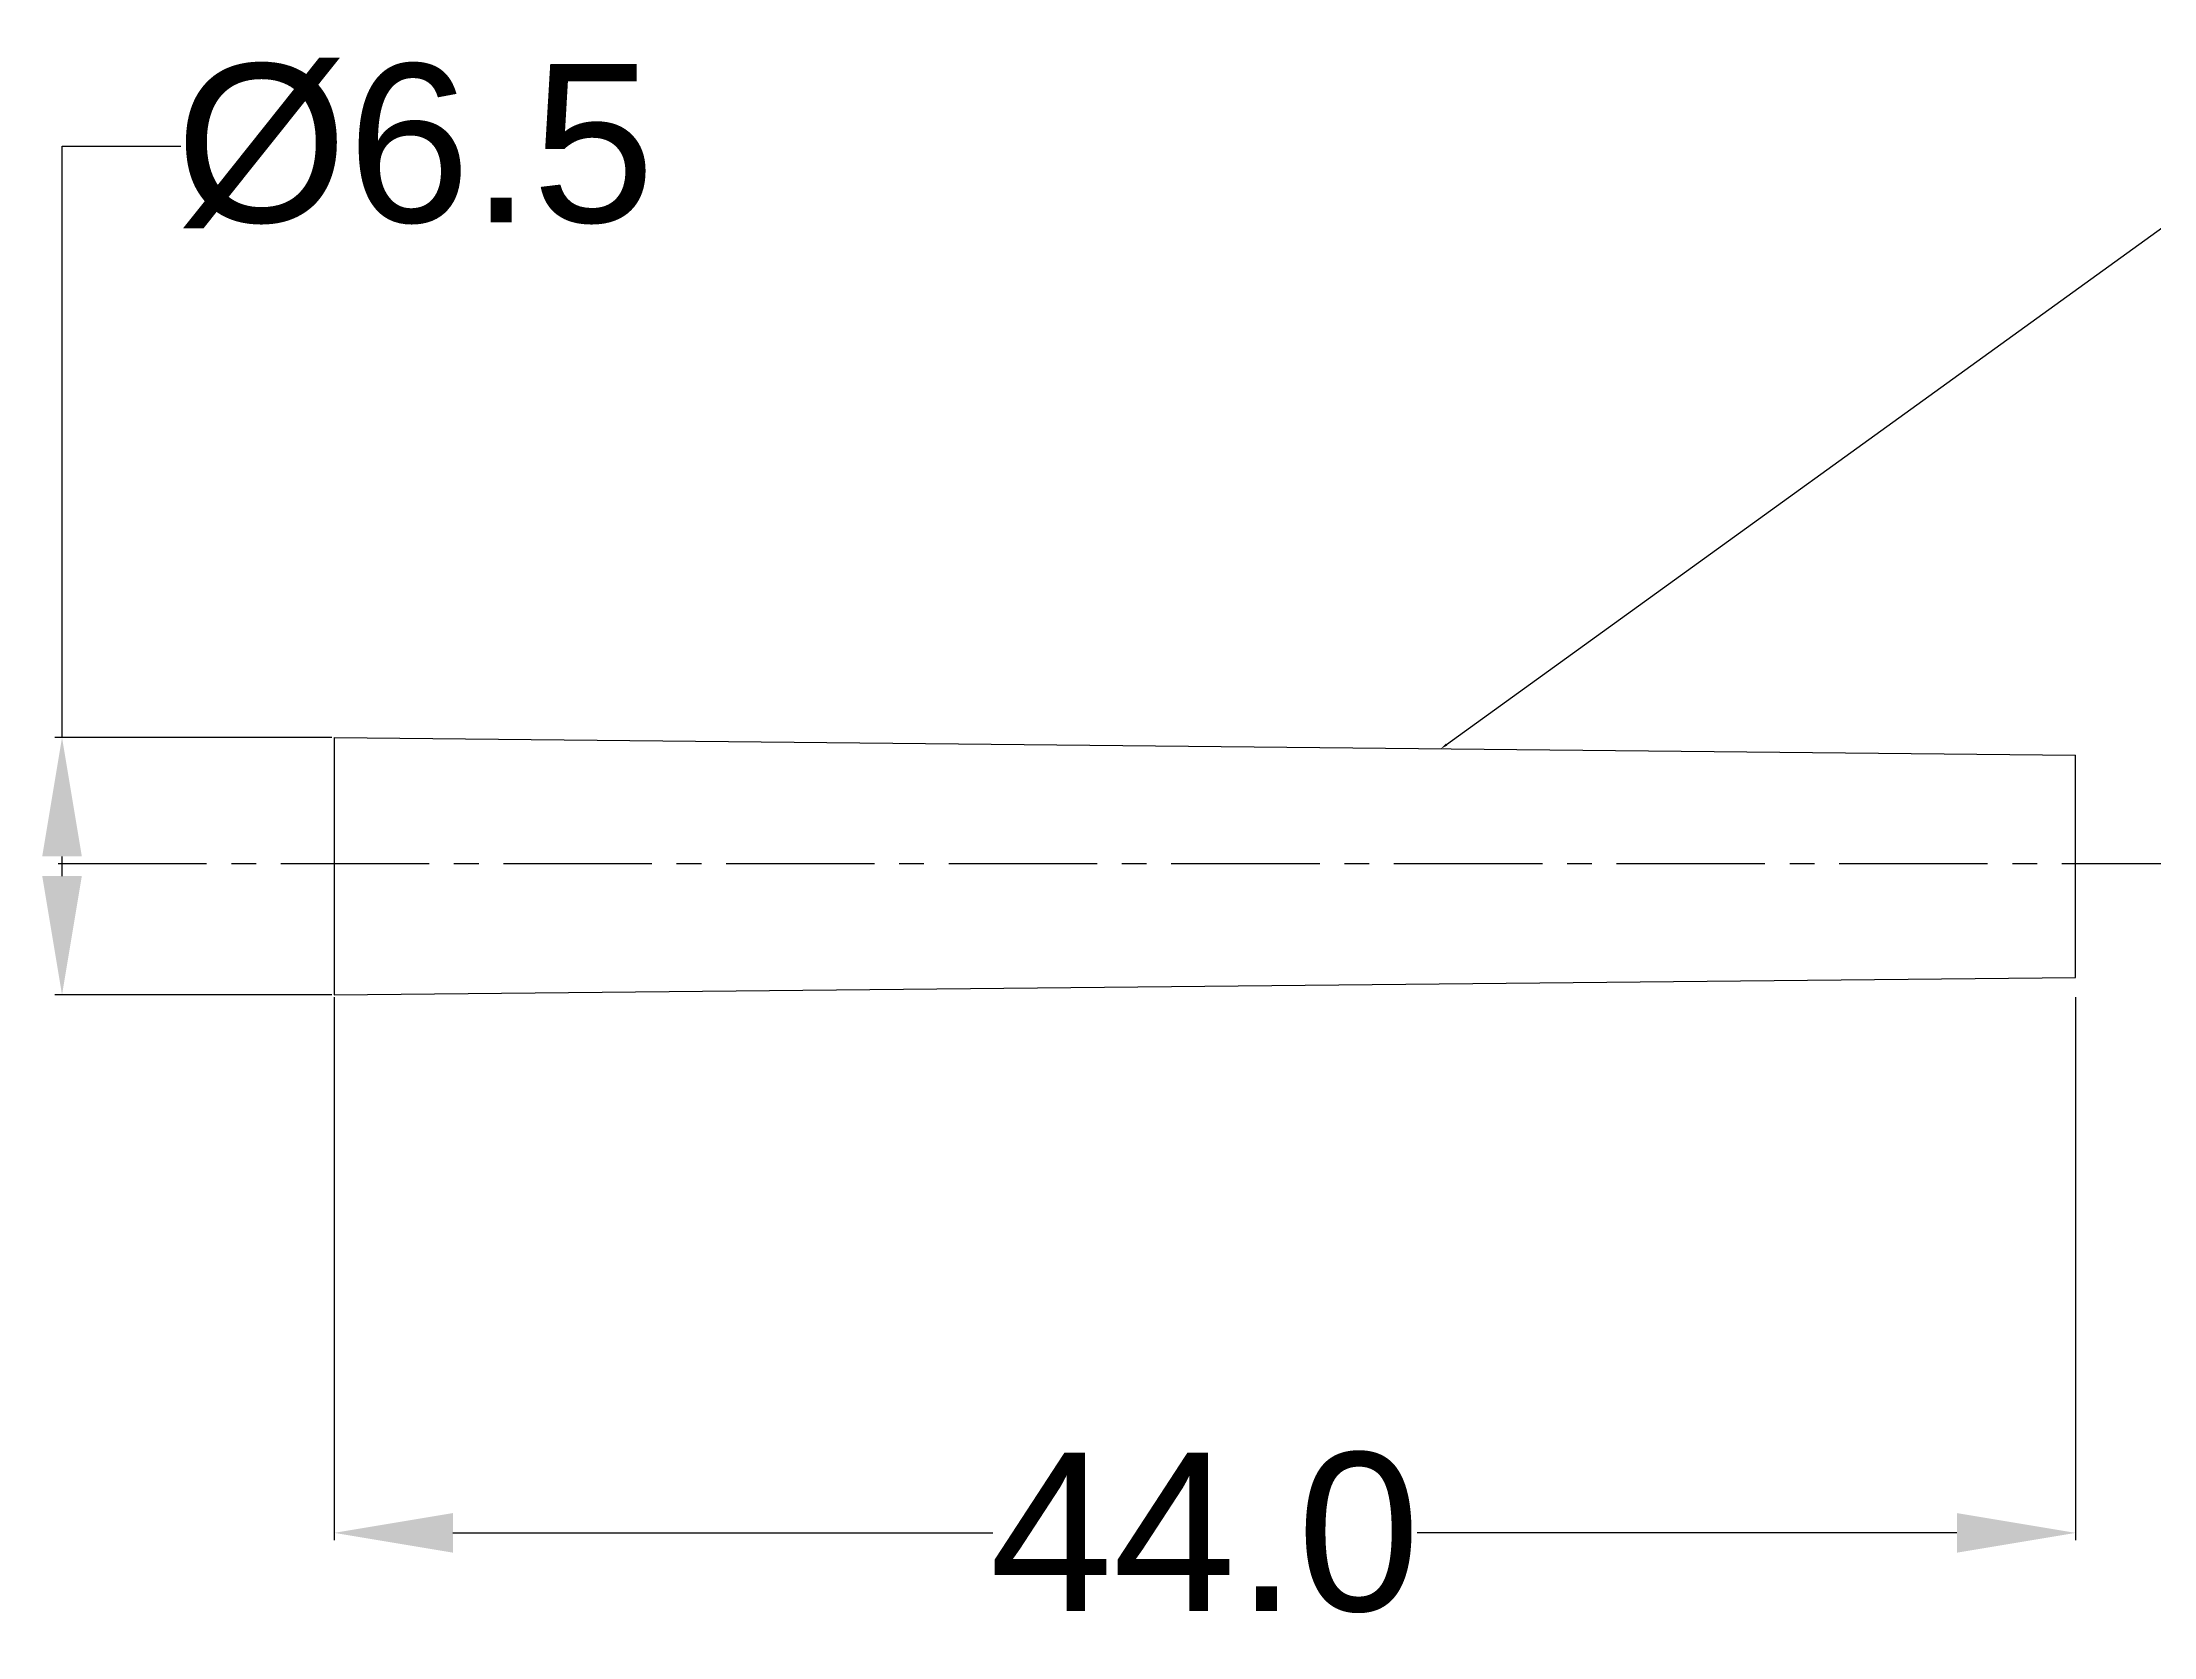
# Model space of a CAD drawing. Header units: millimetres. Extents: x 372 to 874, y 279 to 514.
# Drawn here: x 649.6 to 702.9, y 473.4 to 513.6 of the extents above; entities that cross this region are included whole.
import ezdxf
from ezdxf import colors
from ezdxf.entities.mleader import LeaderData, LeaderLine
from ezdxf.math import Vec2, Vec3

# ---------------------------------------------------------------- set-up
doc = ezdxf.new("R2010")
doc.units = ezdxf.units.MM
doc.header["$MEASUREMENT"] = 0
doc.linetypes.add('CENTER2', pattern=[1.125, 0.75, -0.125, 0.125, -0.125])
doc.styles.get("Standard").update_dxf_attribs({"font": 'arial.ttf', "height": 4})
doc.dimstyles.get("Standard").update_dxf_attribs({"dimtxt": 0.18, "dimasz": 3, "dimexe": 0.18, "dimexo": 0.0625, "dimgap": 0.09, "dimtad": 0, "dimtih": 1, "dimtoh": 1, "dimdec": 1, "dimzin": 0, "dimdsep": 46, "dimtxsty": 'Standard', "dimcen": 0.09, "dimadec": 0, "dimazin": 0, "dimtfac": 1, "dimtdec": 1, "dimtofl": 0, "dimtmove": 0, "dimatfit": 3, "dimfxl": 1, "dimtolj": 1, "dimtzin": 0, "dimarcsym": 0})

# ---------------------------------------------------------------- blocks, each defined once
blk = doc.blocks.new('*D2')
at = {"color": 0, "lineweight": -2, "transparency": 16777216}
for p, q in [((656.938, 489.509), (656.938, 475.797)), ((700.938, 489.509), (700.938, 475.797)), ((659.938, 475.977), (673.579, 475.977)), ((697.938, 475.977), (684.297, 475.977))]:
    blk.add_line(p, q, dxfattribs=at)
at = {"color": 0, "transparency": 16777216}
for points in [[(659.938, 476.477), (659.938, 475.477), (656.938, 475.977)], [(697.938, 476.477), (697.938, 475.477), (700.938, 475.977)]]:
    blk.add_solid(points, dxfattribs=at)
at = {"layer": 'Defpoints', "color": 0, "transparency": 16777216}
for p in [(656.938, 489.571), (700.938, 489.571), (700.938, 475.977)]:
    blk.add_point(p, dxfattribs=at)
at = {"color": 0, "transparency": 16777216, "insert": (678.938, 475.977), "char_height": 4, "attachment_point": 5}
blk.add_mtext('\\A1;44.0', dxfattribs=at)
blk = doc.blocks.new('*D4')
at = {"color": 0, "lineweight": -2, "transparency": 16777216}
for p, q in [((650.061, 496.071), (650.061, 511.017)), ((650.061, 511.017), (653.061, 511.017)), ((656.875, 496.071), (649.881, 496.071)), ((650.061, 492.571), (650.061, 493.071)), ((656.875, 489.571), (649.881, 489.571))]:
    blk.add_line(p, q, dxfattribs=at)
at = {"color": 0, "transparency": 16777216}
for points in [[(649.561, 493.071), (650.561, 493.071), (650.061, 496.071)], [(649.561, 492.571), (650.561, 492.571), (650.061, 489.571)]]:
    blk.add_solid(points, dxfattribs=at)
at = {"layer": 'Defpoints', "color": 0, "transparency": 16777216}
for p in [(656.938, 496.071), (650.061, 489.571), (656.938, 489.571)]:
    blk.add_point(p, dxfattribs=at)
at = {"color": 0, "transparency": 16777216, "insert": (658.983, 511.017), "char_height": 4, "attachment_point": 5}
blk.add_mtext('\\A1;%%C6.5', dxfattribs=at)

msp = doc.modelspace()

# ---------------------------------------------------------------- linework, layer by layer
for p, q in [((656.938, 496.071), (656.938, 489.571)), ((656.938, 496.071), (700.938, 495.631)), ((700.938, 490.011), (700.938, 495.631)), ((656.938, 489.571), (700.938, 490.011))]:
    msp.add_line(p, q)
at = {"linetype": 'CENTER2', "ltscale": 5}
msp.add_line((649.964, 492.891), (708.614, 492.891), dxfattribs=at)

# ---------------------------------------------------------------- dimensions: what is measured, and where the dimension line sits
dim = msp.add_linear_dim(base=(650.061, 489.571), p1=(656.938, 496.071), p2=(656.938, 489.571), angle=90, text='%%C<>', dimstyle='Standard')
dim.commit()
dim.dimension.update_dxf_attribs({"geometry": '*D4', "text_midpoint": (658.983, 511.017), "dimtype": 160})
dim = msp.add_linear_dim(base=(700.938, 475.977), p1=(656.938, 489.571), p2=(700.938, 489.571), dimstyle='Standard')
dim.commit()
dim.dimension.update_dxf_attribs({"geometry": '*D2', "text_midpoint": (678.938, 475.977)})

# ---------------------------------------------------------------- leaders
ml = msp.add_multileader_mtext('Standard')
ml.set_content('TAPER 1:50', color=256)
ml.set_leader_properties()
ml.build(insert=Vec2(0, 0))
ml.multileader.update_dxf_attribs({"dogleg_length": 0.36, "arrow_head_size": 0.18})
ctx = ml.context
ctx.base_point, ctx.arrow_head_size, ctx.landing_gap_size, ctx.plane_origin = Vec3(703.807, 509.187), 0.18, 0.09, Vec3(684.899, 495.792)
notes = []
notes.append((ctx, [(0, (1, 1, 0), (703.447, 509.187), (1, 0), 0.36, [(0, [(684.899, 495.792)], 0, [])])]))
ctx.mtext.insert, ctx.mtext.flow_direction = Vec3(703.897, 511.221), 5
for ctx, leaders in notes:
    for number, flags, end, landing, length, lines in leaders:
        leader = LeaderData()
        leader.index, (leader.has_last_leader_line, leader.has_dogleg_vector, leader.attachment_direction) = number, flags
        leader.last_leader_point, leader.dogleg_vector, leader.dogleg_length = Vec3(end), Vec3(landing), length
        for number, points, colour, breaks in lines:
            line = LeaderLine()
            line.index, line.vertices, line.color, line.breaks = number, Vec3.list(points), colors.encode_raw_color(colour), breaks
            leader.lines.append(line)
        ctx.leaders.append(leader)

doc.saveas('drawing.dxf')
